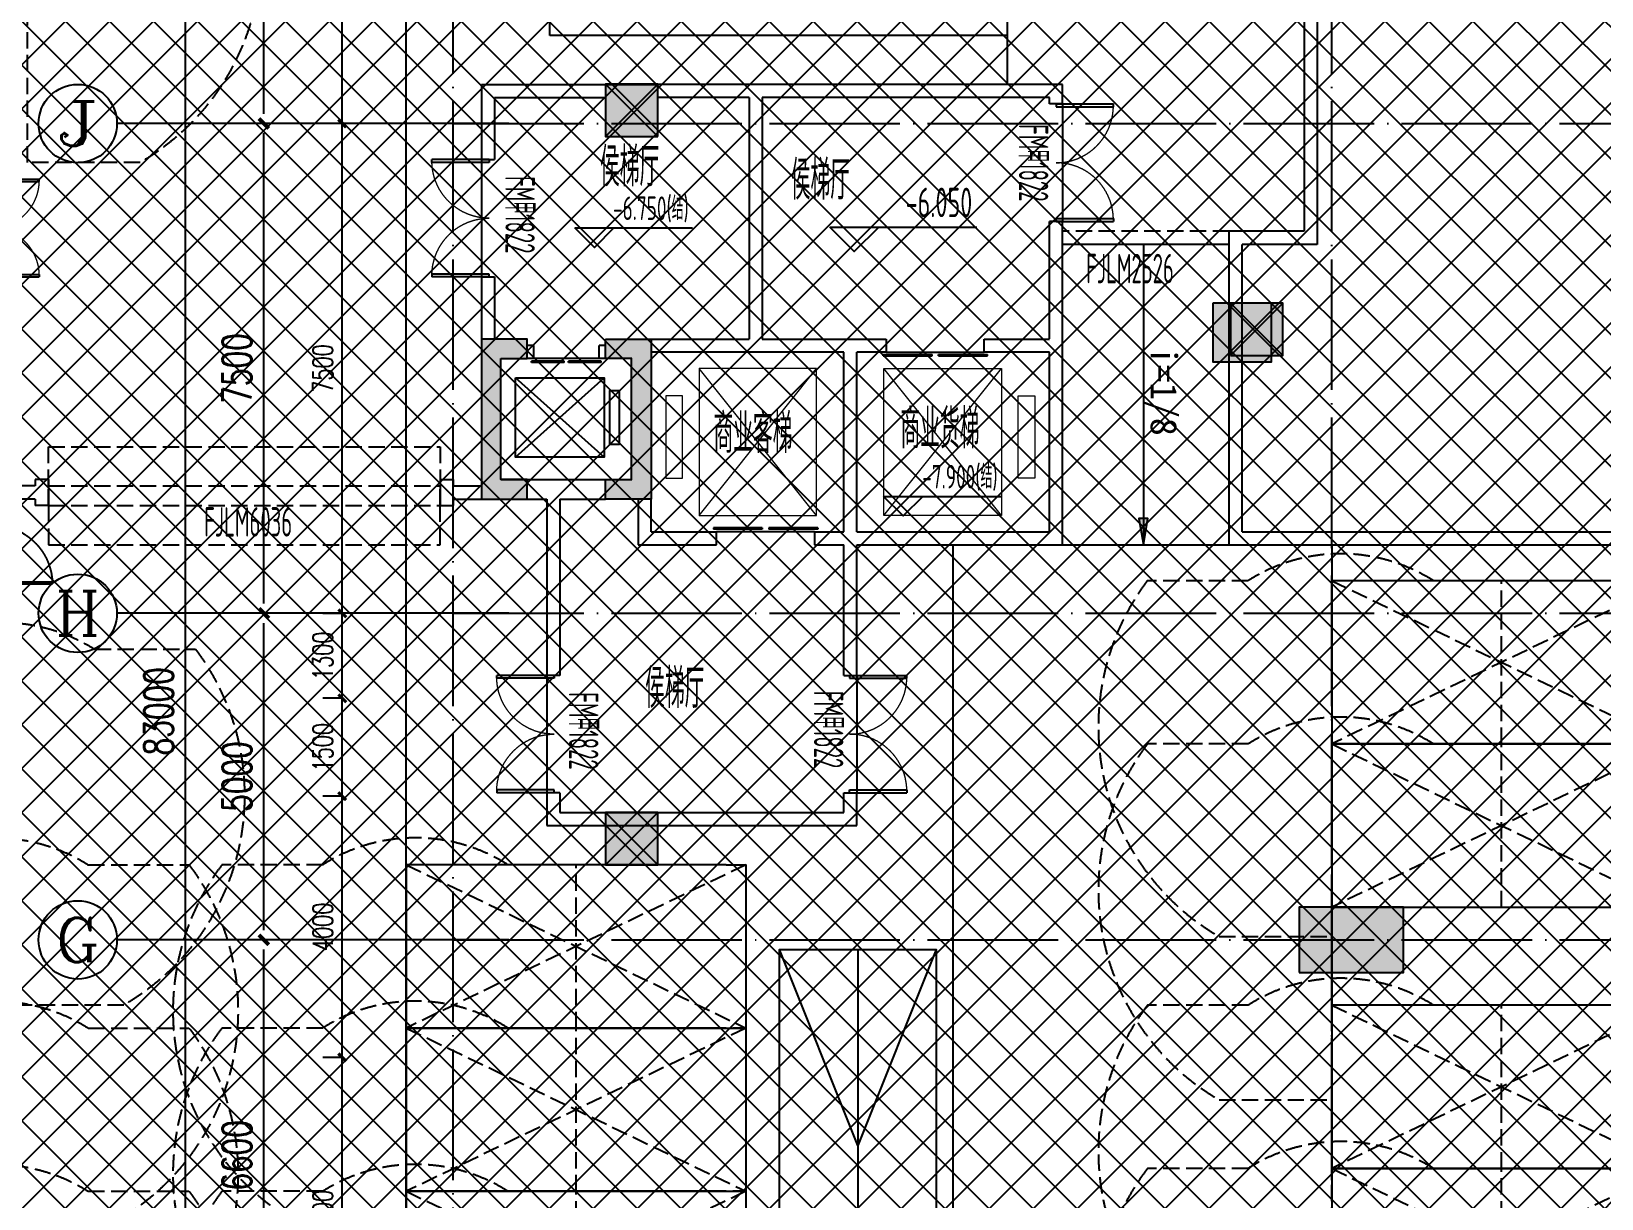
# Model space of a CAD drawing. Header units: millimetres. Extents: x 12325263 to 13848842, y -1463133 to 573208.
# Drawn here: x 12538387 to 12562430, y -851848 to -833976 of the extents above; entities that cross this region are included whole.
import ezdxf
from ezdxf.enums import TextEntityAlignment as Align
from ezdxf.xclip import XClip

# ---------------------------------------------------------------- set-up
doc = ezdxf.new("R2010")
doc.units = ezdxf.units.MM
doc.header["$LTSCALE"] = 1000
doc.header["$XCLIPFRAME"] = 0
for name, pattern in [('-2F平面$0$DASH', [0.35, 0.25, -0.1]), ('DASH', [0.35, 0.25, -0.1]), ('DOTE', [2.42, 2, -0.2, 0.02, -0.2])]:
    doc.linetypes.add(name, pattern=pattern)
doc.layers.add('-2F平面$0$A-轨迹线', color=8, linetype='Continuous', plot=False)
doc.layers.add('地下室柱网$0$9', color=8, linetype='Continuous', plot=False)
for name, color, linetype in [('-2F平面$0$PARTS-CAR公寓', 240, 'Continuous'), ('-2F平面$0$PARTS-CAR公寓-机械车位', 240, 'Continuous'), ('A-AXIS', 16, 'DOTE'), ('A-COLS', 6, 'Continuous'), ('A-WALL-PATT', 8, 'Continuous'), ('AXIS', 3, 'Continuous'), ('AXIS_TEXT', 7, 'Continuous'), ('DIM-ELEV', 3, 'Continuous'), ('DRWD-DOOR', 2, 'Continuous'), ('DRWD-F-TEXT', 142, 'Continuous'), ('DRWD-WINDOW', 2, 'Continuous'), ('PARTS-STAIR', 2, 'Continuous'), ('PUB-TEXT', 7, 'Continuous'), ('PUB_DIM', 83, 'Continuous'), ('PUB_HATCH', 8, 'Continuous'), ('ROAD-LINE', 20, 'Continuous'), ('WALL', 5, 'Continuous'), ('WALL-SHATCH', 8, 'Continuous'), ('WINDOW', 4, 'Continuous'), ('地下室柱网$0$0q-柱0', 8, 'Continuous'), ('地下室柱网$0$0q-柱填充', 8, 'Continuous'), ('货车', 7, 'Continuous')]:
    doc.layers.add(name, color=color, linetype=linetype)
doc.layers.add('EVTR', color=2, linetype='Continuous', lineweight=13)
doc.styles.add('_TCH_AXIS', font='COMPLEX', dxfattribs={"bigfont": 'GBCBIG'})
doc.styles.add('_TCH_DIM_T3', font='SIMPLEX.shx', dxfattribs={"width": 0.705882, "bigfont": 'GBCBIG.shx'})
doc.styles.add('COMPLEX', font='COMPLEX')
doc.styles.add('hztxt', font='gbenor.shx', dxfattribs={"width": 0.7, "bigfont": 'gbcbig.shx'})
doc.styles.get("Standard").update_dxf_attribs({"font": 'gbenor.shx', "bigfont": 'gbcbig.shx'})
doc.styles.add('宋体1', font='')
doc.styles.get('宋体1').set_extended_font_data('SimSun')
doc.dimstyles.new('_TCH_ARCH&&120', dxfattribs={"dimtxt": 306, "dimasz": 120, "dimexe": 300, "dimexo": 360, "dimgap": 147, "dimtad": 1, "dimdec": 0, "dimzin": 0, "dimdsep": 46, "dimtxsty": '_TCH_DIM_T3', "dimblk": 'ARCHTICK', "dimcen": 0.09, "dimclrt": 7, "dimazin": 2, "dimtfac": 1, "dimtdec": 0, "dimtix": 1, "dimtmove": 2, "dimatfit": 3, "dimfxl": 1, "dimfxlon": 1, "dimtolj": 1, "dimtzin": 0, "dimarcsym": 0})
doc.dimstyles.new('_TCH_ARCH&&150', dxfattribs={"dimtxt": 446.25, "dimasz": 150, "dimexe": 375, "dimexo": 450, "dimgap": 189.375, "dimtad": 1, "dimdec": 0, "dimzin": 0, "dimdsep": 46, "dimtxsty": '_TCH_DIM_T3', "dimblk": 'asdggshdfhsg_ArchTick', "dimcen": 0.09, "dimclrt": 7, "dimazin": 2, "dimtfac": 1, "dimtdec": 0, "dimtix": 1, "dimtmove": 2, "dimatfit": 3, "dimfxl": 1, "dimtolj": 1, "dimtzin": 0, "dimarcsym": 0})

# ---------------------------------------------------------------- blocks, each defined once
blk = doc.blocks.new('adgshg13-A$C7F010FC0')
at = {"layer": 'WALL-SHATCH'}
h = blk.add_hatch(color=256, dxfattribs=at)
h.dxf.hatch_style = 1
h.paths.add_polyline_path([(-60384, -16881), (-763, 197), (12588, -13153), (12588, -157996), (-162965, -188820), (-171262, -180523), (-171262, -31311), (-150707, -10756), (-131860, -7981), (-99162, -7981), (-99162, -4981), (-76620, -4981), (-70108, -16881)], flags=16)
h.paths.add_polyline_path([(-60091, -16381), (-647, 647), (12988, -12988), (12988, -158332), (-163101, -189250), (-171662, -180689), (-171662, -31145), (-150778, -10261), (-131897, -7481), (-99562, -7481), (-99562, -4581), (-76366, -4581), (-69908, -16381)])
blk = doc.blocks.new('adgshg13-$DorLib2D$00000002')
for p, q in [((-0.5, 0), (-0.5, 0.4875)), ((-0.475, 0.4875), (-0.5, 0.4875)), ((-0.475, 0), (-0.475, 0.4875)), ((0.475, 0), (0.475, 0.4875)), ((0.475, 0.4875), (0.5, 0.4875)), ((0.5, 0), (0.5, 0.4875)), ((-0.5, 0), (-0.475, 0)), ((0.5, 0), (0.475, 0))]:
    blk.add_line(p, q)
at = {"lineweight": 13}
for centre, start, end in [((-0.4875, 0), 0, 88.53072), ((0.4875, 0), 91.46928, 180)]:
    blk.add_arc(centre, 0.4875, start, end, dxfattribs=at)
blk = doc.blocks.new('adgshg13-$DORLIB2D$00000127')
at = {"color": 0}
for points in [[(-0.533, 0.795), (-0.533, 0.69)], [(-0.033, 0.795), (-0.533, 0.795)], [(-0.033, 0.795), (-0.033, 0.69)], [(0.533, 0.795), (0.033, 0.795)], [(0.033, 0.795), (0.033, 0.69)], [(0.533, 0.795), (0.533, 0.69)], [(-0.033, 0.69), (-0.533, 0.69)], [(0.5, 0.5), (-0.5, 0.5)], [(0.533, 0.69), (0.033, 0.69)]]:
    blk.add_lwpolyline(points, dxfattribs=at)
blk = doc.blocks.new('adgshg$DORLIB2D$00000127')
at = {"color": 0}
for points in [[(-0.533, 0.795), (-0.533, 0.69)], [(-0.033, 0.795), (-0.533, 0.795)], [(-0.033, 0.69), (-0.533, 0.69)], [(-0.033, 0.795), (-0.033, 0.69)], [(0.533, 0.795), (0.033, 0.795)], [(0.033, 0.795), (0.033, 0.69)], [(0.533, 0.69), (0.033, 0.69)], [(0.533, 0.795), (0.533, 0.69)], [(0.5, 0.5), (-0.5, 0.5)]]:
    blk.add_lwpolyline(points, dxfattribs=at)
blk = doc.blocks.new('adgshg13-Lmark11')
blk.add_line((-250, 250), (1250, 250))
blk.add_lwpolyline([(-250, 250), (250, 250), (0, 0), (-250, 250)], close=True)
at = {"color": 7, "width": 0.8}
blk.add_attdef('LMARK', text='', height=180, rotation=0, dxfattribs=at).set_placement((1137, 325), align=Align.RIGHT)
blk = doc.blocks.new('adgshgDR_D01')
for p, q in [((-0.45, 0.93), (-0.42, 0.93)), ((-0.45, 0.03), (-0.45, 0.93)), ((-0.42, 0.03), (-0.42, 0.93)), ((-0.5, 0.03), (-0.42, 0.03)), ((-0.5, 0.03), (-0.5, -0.03)), ((-0.45, 0.03), (-0.45, 0)), ((-0.45, 0), (-0.435, 0)), ((-0.435, 0), (-0.435, -0.03)), ((0.435, 0), (0.435, -0.03)), ((0.45, 0), (0.435, 0)), ((0.45, 0.03), (0.45, 0)), ((0.5, 0.03), (0.45, 0.03)), ((0.5, -0.03), (0.5, 0.03)), ((-0.435, -0.03), (-0.5, -0.03)), ((0.435, -0.03), (0.5, -0.03))]:
    blk.add_line(p, q)
blk.add_arc((-0.46, 0.021), 0.91, 0.5915, 87.4664)
blk = doc.blocks.new('*U495')
at = {"layer": '地下室柱网$0$0q-柱0'}
blk.add_lwpolyline([(-400, -400), (400, -400), (400, 400), (-400, 400)], close=True, dxfattribs=at)
at = {"layer": '地下室柱网$0$0q-柱填充'}
blk.add_solid([(-400, 400), (400, 400), (-400, -400), (400, -400)], dxfattribs=at)
at = {"layer": '地下室柱网$0$9'}
for p, q in [((-400, 400), (400, -400)), ((-400, -400), (400, 400))]:
    blk.add_line(p, q, dxfattribs=at)
blk = doc.blocks.new('adgshg2qbj-gycw-bj-13-CAR-5')
for p, q in [((0, 3000), (-1200, 6000)), ((0, 6000), (0, 0)), ((1200, 6000), (0, 3000))]:
    blk.add_line(p, q)
blk.add_lwpolyline([(1200, 0), (-1200, 0), (-1200, 6000), (1200, 6000)], close=True)
at = {"extrusion": (0.000447791, -1.15105e-10, 1), "elevation": -1}
blk.add_lwpolyline([(950, 1350), (-950, 1350), (-950, 1250), (950, 1250)], close=True, dxfattribs=at)
blk = doc.blocks.new('adgshgA$Cd37c9700')
for p, q in [((-4578, -1484), (-487, -765)), ((-487, -765), (-4426, -2350)), ((-182, -2499), (-487, -765)), ((-5891, -1841), (-4841, -1657)), ((-5758, -1818), (-5760, -1563)), ((-4799, -1670), (-5015, -1708)), ((-4783, -1764), (-4799, -1670)), ((-4274, -3217), (-4578, -1484)), ((-5606, -1912), (-5671, -1834)), ((-5059, -1716), (-5616, -1814)), ((-5616, -1814), (-5557, -1900)), ((-5557, -1900), (-5043, -1810)), ((-5512, -1928), (-4802, -1804)), ((-5043, -1810), (-5059, -1716)), ((-5015, -1708), (-4998, -1802)), ((-4998, -1802), (-4783, -1764)), ((-4497, -2849), (-4662, -1906)), ((-4387, -2856), (-4561, -1861)), ((-5662, -2078), (-5495, -3027)), ((-5443, -3015), (-5609, -2072)), ((-6003, -3055), (-6149, -2225)), ((-5951, -3004), (-6082, -2255)), ((-4426, -2350), (-182, -2499)), ((-4274, -3217), (-182, -2499)), ((-5336, -3159), (-4822, -3069)), ((-5303, -3117), (-4593, -2993)), ((-4822, -3069), (-4805, -3163)), ((-4777, -3061), (-4562, -3023)), ((-4761, -3155), (-4777, -3061)), ((-4545, -3117), (-4761, -3155)), ((-4562, -3023), (-4545, -3117)), ((-5630, -3328), (-4580, -3144)), ((-5497, -3305), (-5413, -3545)), ((-5386, -3164), (-5420, -3260)), ((-5362, -3260), (-5336, -3159)), ((-4805, -3163), (-5362, -3260))]:
    blk.add_line(p, q)
blk.add_lwpolyline([(-6376, -4165), (-6895, -1211), (0, 0), (519, -2955)], close=True)
for centre, radius, start, end in [((-4803, -1899), 245, 8.7993, 98.8169), ((-5828, -2162), 327, 101.158, 191.062), ((-5722, -2184), 368, 101.0836, 191.1365), ((-5641, -2146), 313, 95.3894, 158.8153), ((-5481, -2049), 185, 132.3906, 190.1867), ((-4784, -1925), 123, 8.8517, 98.7656), ((-5812, -2081), 130, 158.4283, 181.5543), ((-2929, -2089), 3014, 179.9014, 200.3956), ((-5488, -2048), 123, 101.1527, 191.0667), ((-5978, -2307), 129, 145.9995, 233.6054), ((-5871, -2920), 129, 146.314, 233.9176), ((-5540, -2816), 252, 161.4874, 177.1547), ((-5548, -2816), 244, 176.9662, 193.2088), ((-5454, -2815), 336, 189.8208, 202.811), ((-5648, -2781), 138, 137.3638, 161.091), ((-5707, -2727), 58.6, 99.8093, 137.4037), ((-5742, -2795), 136, 38.5328, 62.6618), ((-5807, -2848), 220, 22.5443, 38.6062), ((-5915, -2894), 337, 9.8426, 22.8095), ((-5914, -2896), 336, 357.1074, 10.0976), ((-4617, -2872), 123, 281.1486, 11.0707), ((-4627, -2903), 245, 281.1014, 11.119), ((-5680, -3005), 327, 188.8564, 278.7604), ((-5588, -2948), 368, 188.7818, 278.8347), ((-5561, -2861), 220, 202.5399, 218.6072), ((-5637, -3076), 130, 198.364, 221.49), ((-5625, -2912), 138, 218.8273, 242.5545), ((-5662, -2982), 58.6, 242.5146, 280.109), ((-5662, -2981), 59.3, 279.9202, 317.1747), ((-5718, -2930), 136, 317.2565, 341.3855), ((-5798, -2902), 220, 341.3111, 357.3784), ((-5315, -2993), 185, 189.7316, 247.5278), ((-5322, -2996), 123, 188.8476, 278.7697), ((-5499, -2955), 314, 215.9681, 284.4046)]:
    blk.add_arc(centre, radius, start, end)
blk = doc.blocks.new('adgshg2qbj-gycw-bj-13--2F平面$0$CAR-机械车位')
at = {"layer": '-2F平面$0$A-轨迹线', "color": 251, "linetype": '-2F平面$0$DASH'}
blk.add_lwpolyline([(2500, 3643, 0.290247), (2500, 6480), (2500, 8022, 0.450414), (-2949, 6924), (-2949, 5200), (0, 5200)], format="xyb", dxfattribs=at)
at = {"linetype": '-2F平面$0$DASH'}
for p, q in [((2500, 5200), (0, 0)), ((2500, 0), (0, 5200)), ((0, 2600), (2500, 2600))]:
    blk.add_line(p, q, dxfattribs=at)
for p, q in [((2500, 5200), (0, 5200)), ((0, 5200), (0, 200)), ((2500, 300), (2500, 5200))]:
    blk.add_line(p, q)
blk.add_lwpolyline([(2500, 300), (2500, 0), (0, 0), (0, 200)])
blk = doc.blocks.new('A$C4C7A72D3')
at = {"layer": 'PARTS-STAIR'}
h = blk.add_hatch(color=256, dxfattribs=at)
h.dxf.hatch_style = 1
h.paths.add_polyline_path([(156009.4, 92750.3), (156009.4, 93156.6), (155871, 93132.3)])
at = {"layer": '地下室柱网$0$0q-柱填充'}
h = blk.add_hatch(color=256, dxfattribs=at)
h.dxf.hatch_style = 1
h.paths.add_polyline_path([(147351.8, 94428.4), (148041.3, 94549.5), (148465, 92136.4), (147775.5, 92015.3), (147723.6, 92310.8), (148117.6, 92380), (147797.7, 94202.1), (147403.7, 94133)])
h = blk.add_hatch(color=256, dxfattribs=at)
h.dxf.hatch_style = 1
h.paths.add_polyline_path([(145827.8, 93856.2), (146221.8, 93925.4), (146169.9, 94220.9), (145480.4, 94099.8), (145904.1, 91686.8), (146593.6, 91807.8), (146541.7, 92103.3), (146147.7, 92034.1)])
at = {"layer": 'DRWD-DOOR', "color": 2}
for p, q in [((153624, 99183.9), (153935.3, 97411)), ((145004.8, 96808.4), (145316.1, 95035.5)), ((152034.5, 90021.9), (152345.8, 88249)), ((147356, 89200.4), (147667.3, 87427.5))]:
    blk.add_line(p, q, dxfattribs=at)
at = {"layer": 'DRWD-WINDOW', "color": 1, "linetype": 'DASH'}
for p, q in [((139235.7, 91328.1), (145145.3, 92365.8)), ((145145.3, 92365.8), (145249.1, 91774.8)), ((145404.7, 90888.4), (145300.9, 91479.3)), ((139339.4, 90737.2), (139235.7, 91328.1)), ((139495.1, 89850.7), (145404.7, 90888.4)), ((139391.3, 90441.7), (139495.1, 89850.7))]:
    blk.add_line(p, q, dxfattribs=at)
at = {"layer": 'DRWD-WINDOW', "color": 2, "linetype": 'DASH'}
for p, q in [((139339.4, 90737.2), (145249.1, 91774.8)), ((145300.9, 91479.3), (145249.1, 91774.8)), ((139391.3, 90441.7), (145300.9, 91479.3)), ((139391.3, 90441.7), (139339.4, 90737.2))]:
    blk.add_line(p, q, dxfattribs=at)
for points in [[(156472.6, 97705.1), (153961.1, 97264.2)], [(156507.1, 97508.1), (153995.7, 97067.2)]]:
    blk.add_lwpolyline(points, dxfattribs=at)
at = {"layer": 'EVTR', "linetype": 'ByBlock'}
for p, q in [((151629.3, 94722.6), (153403.3, 95034.1)), ((152018.4, 92506.5), (153403.3, 95034.1)), ((153403.3, 95034.1), (153792.4, 92818)), ((150612.4, 94544), (148844.4, 94233.6)), ((149233.6, 92017.5), (150612.4, 94544)), ((151001.5, 92327.9), (150612.4, 94544)), ((152018.4, 92506.5), (151629.3, 94722.6)), ((153792.4, 92818), (151629.3, 94722.6)), ((153727.1, 94664.5), (153978.3, 94708.6)), ((153945, 93423.5), (153727.1, 94664.5)), ((153978.3, 94708.6), (154196.2, 93467.6)), ((148844.4, 94233.6), (149233.6, 92017.5)), ((151001.5, 92327.9), (148844.4, 94233.6)), ((148665.9, 93775.8), (148414.8, 93731.7)), ((148883.8, 92534.8), (148665.9, 93775.8)), ((148414.8, 93731.7), (148632.7, 92490.7)), ((154196.2, 93467.6), (153945, 93423.5)), ((153792.4, 92818), (152018.4, 92506.5)), ((148632.7, 92490.7), (148883.8, 92534.8)), ((149233.6, 92017.5), (151001.5, 92327.9))]:
    blk.add_line(p, q, dxfattribs=at)
at = {"layer": 'PARTS-STAIR'}
blk.add_line((156507.1, 97508.1), (153995.7, 97067.2), dxfattribs=at)
for points in [[(151385.8, 107015.7), (152734.9, 99332.4)], [(155213.9, 97281.1), (156009.4, 92750.3)], [(146306.7, 92409.1), (147435.9, 93841.9)], [(147646.2, 92644.3), (146096.4, 93606.7)], [(156009.4, 92750.3), (156009.4, 93156.6), (155871, 93132.3), (156009.4, 92750.3)]]:
    blk.add_lwpolyline(points, dxfattribs=at)
for points in [[(146096.4, 93606.7), (147435.9, 93841.9), (147646.2, 92644.3), (146306.7, 92409.1)], [(147690.4, 92854.9), (147840.1, 92881.2), (147699, 93684.9), (147549.3, 93658.7)]]:
    blk.add_lwpolyline(points, close=True, dxfattribs=at)
at = {"layer": 'ROAD-LINE'}
for p, q in [((147062.9, 78437.2), (141955, 107528.5)), ((154791.2, 92536.4), (158849, 93248.9)), ((158849, 93248.9), (162091.6, 74781.5)), ((153136.4, 92245.9), (155306.8, 79884.8))]:
    blk.add_line(p, q, dxfattribs=at)
at = {"layer": 'WALL'}
for p, q in [((156757.8, 102730.2), (157605.2, 97904)), ((156954.8, 102764.8), (157836.8, 97741.6)), ((153572.1, 99479.4), (147465.4, 98407.1)), ((153624, 99183.9), (153572.1, 99479.4)), ((153409.7, 99247.8), (149077.4, 98487.1)), ((153427, 99149.3), (153409.7, 99247.8)), ((153624, 99183.9), (153427, 99149.3)), ((144806.1, 97940.2), (147466.9, 98407.4)), ((148880.4, 98452.5), (147500, 98210.1)), ((148880.4, 98452.5), (149520.1, 94809.1)), ((149077.4, 98487.1), (149717.1, 94843.7)), ((144806.1, 97940.2), (145004.8, 96808.4)), ((145037.7, 97777.8), (146712.2, 98071.8)), ((157605.2, 97904), (156472.6, 97705.1)), ((145037.7, 97777.8), (145201.8, 96843)), ((157302.7, 92977.4), (156472.6, 97705.1)), ((157836.8, 97741.6), (156704.1, 97542.7)), ((153935.3, 97411), (153738.3, 97376.4)), ((154049.1, 95606.6), (153738.3, 97376.4)), ((157465.1, 93209), (156704.1, 97542.7)), ((145004.8, 96808.4), (145201.8, 96843)), ((145316.1, 95035.5), (145513.1, 95070.1)), ((145316.1, 95035.5), (145480.4, 94099.8)), ((145513.1, 95070.1), (145677.4, 94134.4)), ((147369.1, 94329.8), (147271.9, 94312.7)), ((147306.5, 94115.7), (147271.9, 94312.7)), ((157302.7, 92977.4), (164758.6, 94286.6)), ((157465.1, 93209), (164724, 94483.6)), ((146287, 94139.8), (146187.3, 94122.2)), ((146321.6, 93942.8), (146287, 94139.8)), ((147799, 94202.2), (147306.5, 94115.7)), ((146321.6, 93942.8), (146221.8, 93925.2)), ((146149.1, 92034.2), (148118.9, 92380.1)), ((145231.8, 91873.3), (145428.7, 91907.9)), ((145231.8, 91873.3), (145300.9, 91479.3)), ((145428.7, 91907.9), (145446, 91809.4)), ((145446, 91809.4), (145869.5, 91883.7)), ((145480.6, 91612.4), (146889.1, 91859.7)), ((146593.6, 91807.8), (146889.1, 91859.7)), ((146889.1, 91859.7), (147356, 89200.4)), ((147086.1, 91894.3), (147775.6, 92015.4)), ((147086.1, 91894.3), (147553, 89235)), ((145480.6, 91612.4), (145497.9, 91513.9)), ((145300.9, 91479.3), (145497.9, 91513.9)), ((139142.5, 90702.6), (138581.1, 90604)), ((139322.2, 90835.7), (139125.2, 90801.1)), ((139125.2, 90801.1), (139142.5, 90702.6)), ((139322.2, 90835.7), (139391.3, 90441.7)), ((139177.1, 90505.6), (138615.6, 90407)), ((139177.1, 90505.6), (139194.3, 90407.1)), ((139391.3, 90441.7), (139194.3, 90407.1)), ((151837.5, 89987.3), (152034.5, 90021.9)), ((147553, 89235), (147356, 89200.4)), ((152148.8, 88214.4), (152345.8, 88249)), ((147864.3, 87462.1), (147667.3, 87427.5)), ((147667.3, 87427.5), (147753.7, 86935)), ((147864.3, 87462.1), (147916.1, 87166.6))]:
    blk.add_line(p, q, dxfattribs=at)
at = {"layer": 'WALL', "linetype": 'ByBlock'}
for p, q in [((154791.2, 92536.4), (153935.3, 97411)), ((153064.5, 95431.5), (154049.4, 95604.4)), ((153099.1, 95234.5), (153064.5, 95431.5)), ((154084, 95407.4), (153099.1, 95234.5)), ((154559.6, 92698.8), (154084, 95407.4)), ((149717.1, 94843.7), (150946.9, 95059.6)), ((150946.9, 95059.6), (151587.1, 95172.1)), ((151621.7, 94975.1), (151178.5, 94897.2)), ((151587.1, 95172.1), (151621.7, 94975.1)), ((148042.7, 94549.7), (149520.1, 94809.1)), ((150981.5, 94862.7), (148075.9, 94352.5)), ((151457.1, 92154.1), (150981.5, 94862.7)), ((151654.1, 92188.7), (151178.5, 94897.2)), ((151654.1, 92188.7), (154559.6, 92698.8)), ((151688.6, 91991.7), (154791.2, 92536.4)), ((148268.1, 92101.8), (148389.1, 91412.4)), ((148552.9, 91644.2), (148466.4, 92136.7)), ((151015.2, 92076.5), (151457.1, 92154.1)), ((151015.2, 92076.5), (151049.8, 91879.5)), ((151049.8, 91879.5), (151491.7, 91957.1)), ((151837.5, 89987.3), (151491.7, 91957.1)), ((152034.5, 90021.9), (151688.6, 91991.7)), ((148389.1, 91412.4), (149572.4, 91620.1)), ((148552.9, 91644.2), (149537.8, 91817.1)), ((149572.4, 91620.1), (149537.8, 91817.1)), ((152432.3, 87756.5), (152345.8, 88249)), ((152200.7, 87918.9), (152148.8, 88214.4)), ((147916.1, 87166.6), (152200.7, 87918.9)), ((147753.7, 86935), (152432.3, 87756.5))]:
    blk.add_line(p, q, dxfattribs=at)
at = {"layer": '地下室柱网$0$0q-柱0'}
for points in [[(147351.8, 94428.4), (148041.3, 94549.5), (148465, 92136.4), (147775.5, 92015.3), (147723.6, 92310.8), (148117.6, 92380), (147797.7, 94202.1), (147403.7, 94133)], [(145827.8, 93856.2), (146221.8, 93925.4), (146169.9, 94220.9), (145480.4, 94099.8), (145904.1, 91686.8), (146593.6, 91807.8), (146541.7, 92103.3), (146147.7, 92034.1)]]:
    blk.add_lwpolyline(points, close=True, dxfattribs=at)
at = {"layer": '-2F平面$0$PARTS-CAR公寓', "rotation": 9.959552745483863}
blk.add_blockref('adgshg2qbj-gycw-bj-13-CAR-5', (153813.3, 79978.1), dxfattribs=at)
at = {"layer": '-2F平面$0$PARTS-CAR公寓-机械车位'}
for p, xscale, rotation in [((132536.4, 97563.5), -1, 279.9585191981149), ((134521.1, 84814.3), -1, 279.9585191981149), ((134993.9, 81547.1), -0.9999999999999994, 279.9595397394577), ((135426.3, 79084.8), -0.9999999999999994, 279.9595397394577), ((135858.7, 76622.5), -0.9999999999999994, 279.9595397394577)]:
    blk.add_blockref('adgshg2qbj-gycw-bj-13--2F平面$0$CAR-机械车位', p, dxfattribs=dict(at, xscale=xscale, rotation=rotation))
at = {"layer": '-2F平面$0$PARTS-CAR公寓-机械车位', "rotation": 99.95953975250532}
for p in [(164498.1, 91144.2), (164930.5, 88681.9), (165622.3, 84742.2), (151293.9, 84409.2), (166054.6, 82279.9), (151726.2, 81946.9), (152158.6, 79484.6)]:
    blk.add_blockref('adgshg2qbj-gycw-bj-13--2F平面$0$CAR-机械车位', p, dxfattribs=at)
for p, rotation in [((147140.5, 97945), 99.95877425855431), ((157145.6, 96300.5), 9.958774256191969), ((149068.8, 86963), 99.95877425855431)]:
    blk.add_blockref('*U495', p, dxfattribs=dict(rotation=rotation))
at = {"layer": 'DIM-ELEV'}
ref = blk.add_blockref('adgshg13-Lmark11', (150872, 96406.9), dxfattribs=dict(at, xscale=1.5, yscale=1.5, zscale=1.5, rotation=9.959539722301292))
ref.add_attrib('LMARK', '-6.050', dxfattribs={"layer": '0', "color": 7, "height": 450, "rotation": 9.95954, "width": 0.7}).set_placement((152560.8, 97238.6), align=Align.RIGHT)
ref = blk.add_blockref('adgshg13-Lmark11', (146942.3, 95779.6), dxfattribs=dict(at, xscale=1.2, yscale=1.2, zscale=1.2, rotation=9.959539720046465))
ref.add_attrib('LMARK', '-6.750(结)', dxfattribs={"layer": '0', "color": 7, "height": 360, "rotation": 9.95954, "width": 0.7}).set_placement((148293.3, 96444.9), align=Align.RIGHT)
ref = blk.add_blockref('adgshg13-Lmark11', (152310.9, 92548.4), dxfattribs=dict(at, xscale=1.2, yscale=1.2, zscale=1.2, rotation=9.959539720046465))
ref.add_attrib('LMARK', '-7.900(结)', dxfattribs={"layer": '0', "color": 7, "height": 360, "rotation": 9.95954, "width": 0.7}).set_placement((153662, 93213.7), align=Align.RIGHT)
at = {"layer": 'DRWD-DOOR', "color": 2}
for p, xscale, yscale, zscale, rotation in [((153681.2, 98280.1), 1799.999999999995, 1799.999999999995, -2400, 279.9587807842408), ((145278.7, 95942.7), -1800.000000000005, 1800.000000000005, -2400, 99.95876778484833), ((137799.4, 94477.2), 1500, 1500, -2000, 279.9587807842408), ((152079.3, 89116), 1799.999999999999, 1799.999999999999, -2400, 279.9585748099296), ((147622.4, 88333.4), -1800.000000000006, 1800.000000000005, -2400, 99.95876778484833)]:
    blk.add_blockref('adgshg13-$DorLib2D$00000002', p, dxfattribs=dict(at, xscale=xscale, yscale=yscale, zscale=zscale, rotation=rotation))
at = {"layer": 'PARTS-STAIR', "color": 2, "xscale": -1000.000000000005, "yscale": 200.0000000000012, "zscale": 1200, "rotation": 189.9587744911951}
blk.add_blockref('adgshg13-$DORLIB2D$00000127', (146796.8, 94127.7), dxfattribs=at)
at = {"layer": 'WALL', "color": 1}
blk.add_blockref('adgshg13-A$C7F010FC0', (210433, 205503.6), dxfattribs=at)
at = {"layer": 'WINDOW', "linetype": 'ByBlock', "xscale": 1499.999999999999, "yscale": 199.9999999999999, "zscale": -1500}
for p, rotation in [((152343.1, 95203.3), 189.958673744195), ((150293.8, 91848.3), 9.958673631069487)]:
    blk.add_blockref('adgshg$DORLIB2D$00000127', p, dxfattribs=dict(at, rotation=rotation))
at = {"layer": 'WINDOW', "xscale": -999.9999999999985, "yscale": 999.9999999999985, "zscale": 1000, "rotation": 279.9590403810849}
blk.add_blockref('adgshgDR_D01', (138664.1, 89552.5), dxfattribs=at)
at = {"layer": '货车'}
blk.add_blockref('adgshgA$Cd37c9700', (152086.4, 103025.9), dxfattribs=at)
at = {"layer": 'DRWD-F-TEXT', "width": 0.6}
for s, rotation, p in [('FM甲1822', 280.00001, (153016.1, 98766.4)), ('FJLM2526', 10, (154453.9, 96542.5)), ('FM甲1822', 280.00001, (145410.2, 96623.3)), ('FJLM6036', 10, (141823.1, 90386.6)), ('FM甲1822', 280.00001, (151426.1, 89676.4)), ('FM甲1822', 280.00001, (147736.1, 89006.4))]:
    blk.add_text(s, height=450, rotation=rotation, dxfattribs=at).set_placement(p)
at = {"layer": 'PARTS-STAIR', "style": '宋体1'}
blk.add_text('i=1/8', height=400, rotation=279.94737, dxfattribs=at).set_placement((155597.2, 95754.3))
at = {"layer": 'PUB-TEXT', "style": 'hztxt', "width": 0.7}
for s, rotation, p in [('侯梯厅', 9.95798, (149776.7, 97022.4)), ('侯梯厅', 9.95798, (146865.9, 96715.3)), ('商业货梯', 9.95937, (152090.4, 93560)), ('商业客梯', 9.95798, (149282.2, 92996.4)), ('侯梯厅', 9.95798, (148927.2, 88969.2))]:
    blk.add_text(s, height=600, rotation=rotation, dxfattribs=at).set_placement(p)
blk = doc.blocks.new('_AXISO')
blk.add_circle((0, 0), 0.5)
at = {"layer": 'AXIS_TEXT', "style": 'COMPLEX', "width": 1.041667}
blk.add_attdef('A', text='', height=0.56, dxfattribs=at).set_placement((-0.25, -0.28), (0.25, -0.28), align=Align.FIT)
blk = doc.blocks.new('asdggshdfhsg_ArchTick')
at = {"color": 0, "linetype": 'ByBlock', "const_width": 0.4}
blk.add_lwpolyline([(-0.5, -0.5), (0.5, 0.5)], dxfattribs=at)
blk = doc.blocks.new('*D5258')
at = {"layer": 'AXIS', "color": 0, "lineweight": -2, "transparency": 16777216}
for p, q in [((12411817, 1078990), (12406942, 1078990)), ((12407317, 996140), (12407317, 1078840)), ((12411817, 995990), (12406942, 995990))]:
    blk.add_line(p, q, dxfattribs=at)
at = {"layer": 'Defpoints', "color": 0, "transparency": 16777216}
for p in [(12407317, 1078990), (12412267, 1078990), (12412267, 995990)]:
    blk.add_point(p, dxfattribs=at)
at = {"layer": 'AXIS', "color": 0, "lineweight": -2, "transparency": 16777216, "xscale": 150, "yscale": 150, "zscale": 150}
for p, rotation in [((12407317, 1078990), 90), ((12407317, 995990), 270)]:
    blk.add_blockref('asdggshdfhsg_ArchTick', p, dxfattribs=dict(at, rotation=rotation))
at = {"layer": 'AXIS', "color": 7, "transparency": 16777216, "insert": (12406904, 1037490), "char_height": 446.2, "attachment_point": 5, "rotation": 90, "style": '_TCH_DIM_T3'}
blk.add_mtext('\\A1;83000', dxfattribs=at)
blk = doc.blocks.new('*D5265')
at = {"layer": 'AXIS', "color": 0, "lineweight": -2, "transparency": 16777216}
for p, q in [((12411816.81071, 1033989.75909), (12408141.81071, 1033989.75909)), ((12408516.81071, 1027539.75909), (12408516.81071, 1033839.75909)), ((12411816.81071, 1027389.75909), (12408141.81071, 1027389.75909))]:
    blk.add_line(p, q, dxfattribs=at)
at = {"layer": 'Defpoints', "color": 0, "transparency": 16777216}
for p in [(12408516.81071, 1033989.75909), (12412266.81071, 1033989.75909), (12412266.81071, 1027389.75909)]:
    blk.add_point(p, dxfattribs=at)
at = {"layer": 'AXIS', "color": 0, "lineweight": -2, "transparency": 16777216, "xscale": 150, "yscale": 150, "zscale": 150}
for p, rotation in [((12408516.81071, 1033989.75909), 90), ((12408516.81071, 1027389.75909), 270)]:
    blk.add_blockref('asdggshdfhsg_ArchTick', p, dxfattribs=dict(at, rotation=rotation))
at = {"layer": 'AXIS', "color": 7, "transparency": 16777216, "insert": (12408104.31071, 1030689.75909), "char_height": 446.25, "attachment_point": 5, "rotation": 90, "style": '_TCH_DIM_T3'}
blk.add_mtext('\\A1;6600', dxfattribs=at)
blk = doc.blocks.new('*D5266')
at = {"layer": 'AXIS', "color": 0, "lineweight": -2, "transparency": 16777216}
for p, q in [((12411817, 1038990), (12408142, 1038990)), ((12408517, 1034140), (12408517, 1038840)), ((12411817, 1033990), (12408142, 1033990))]:
    blk.add_line(p, q, dxfattribs=at)
at = {"layer": 'Defpoints', "color": 0, "transparency": 16777216}
for p in [(12408517, 1038990), (12412267, 1038990), (12412267, 1033990)]:
    blk.add_point(p, dxfattribs=at)
at = {"layer": 'AXIS', "color": 0, "lineweight": -2, "transparency": 16777216, "xscale": 150, "yscale": 150, "zscale": 150}
for p, rotation in [((12408517, 1038990), 90), ((12408517, 1033990), 270)]:
    blk.add_blockref('asdggshdfhsg_ArchTick', p, dxfattribs=dict(at, rotation=rotation))
at = {"layer": 'AXIS', "color": 7, "transparency": 16777216, "insert": (12408104, 1036490), "char_height": 446.2, "attachment_point": 5, "rotation": 90, "style": '_TCH_DIM_T3'}
blk.add_mtext('\\A1;5000', dxfattribs=at)
blk = doc.blocks.new('*D5267')
at = {"layer": 'AXIS', "color": 0, "lineweight": -2, "transparency": 16777216}
for p, q in [((12411817, 1046490), (12408142, 1046490)), ((12408517, 1039140), (12408517, 1046340)), ((12411817, 1038990), (12408142, 1038990))]:
    blk.add_line(p, q, dxfattribs=at)
at = {"layer": 'Defpoints', "color": 0, "transparency": 16777216}
for p in [(12408517, 1046490), (12412267, 1046490), (12412267, 1038990)]:
    blk.add_point(p, dxfattribs=at)
at = {"layer": 'AXIS', "color": 0, "lineweight": -2, "transparency": 16777216, "xscale": 150, "yscale": 150, "zscale": 150}
for p, rotation in [((12408517, 1046490), 90), ((12408517, 1038990), 270)]:
    blk.add_blockref('asdggshdfhsg_ArchTick', p, dxfattribs=dict(at, rotation=rotation))
at = {"layer": 'AXIS', "color": 7, "transparency": 16777216, "insert": (12408104, 1042740), "char_height": 446.2, "attachment_point": 5, "rotation": 90, "style": '_TCH_DIM_T3'}
blk.add_mtext('\\A1;7500', dxfattribs=at)
blk = doc.blocks.new('*D5268')
at = {"layer": 'AXIS', "color": 0, "lineweight": -2, "transparency": 16777216}
for p, q in [((12411817, 1055290), (12408142, 1055290)), ((12408517, 1046640), (12408517, 1055140)), ((12411817, 1046490), (12408142, 1046490))]:
    blk.add_line(p, q, dxfattribs=at)
at = {"layer": 'Defpoints', "color": 0, "transparency": 16777216}
for p in [(12408517, 1055290), (12412267, 1055290), (12412267, 1046490)]:
    blk.add_point(p, dxfattribs=at)
at = {"layer": 'AXIS', "color": 0, "lineweight": -2, "transparency": 16777216, "xscale": 150, "yscale": 150, "zscale": 150}
for p, rotation in [((12408517, 1055290), 90), ((12408517, 1046490), 270)]:
    blk.add_blockref('asdggshdfhsg_ArchTick', p, dxfattribs=dict(at, rotation=rotation))
at = {"layer": 'AXIS', "color": 7, "transparency": 16777216, "insert": (12408104, 1050890), "char_height": 446.2, "attachment_point": 5, "rotation": 90, "style": '_TCH_DIM_T3'}
blk.add_mtext('\\A1;8800', dxfattribs=at)
blk = doc.blocks.new('_FZH')
blk.add_lwpolyline([(-0.5, -0.5), (0.5, -0.5), (0.5, 0.5), (-0.5, 0.5)], close=True)
at = {"layer": 'PUB_HATCH'}
blk.add_solid([(-0.5, -0.5), (0.5, -0.5), (-0.5, 0.5), (0.5, 0.5)], dxfattribs=at)
blk = doc.blocks.new('asdfdsfds')
at = {"layer": 'A-COLS', "xscale": 900, "yscale": 900, "zscale": 900, "rotation": 270}
blk.add_blockref('_FZH', (-47370, 47300), dxfattribs=at)
at = {"layer": 'A-COLS', "xscale": 1600, "yscale": 1000, "zscale": 1000}
blk.add_blockref('_FZH', (-45700, 38000), dxfattribs=at)
blk = doc.blocks.new('_ArchTick')
at = {"color": 0, "linetype": 'ByBlock', "const_width": 0.4}
blk.add_lwpolyline([(-0.5, -0.5), (0.5, 0.5)], dxfattribs=at)
blk = doc.blocks.new('*D4805')
at = {"layer": 'Defpoints', "color": 0, "transparency": 16777216}
for p in [(12543147, -826587), (12546747, -826587), (12546747, -835387)]:
    blk.add_point(p, dxfattribs=at)
at = {"layer": 'PUB_DIM', "color": 0, "lineweight": -2, "transparency": 16777216}
for p, q in [((12543148, -826587), (12542847, -826587)), ((12543147, -835387), (12543147, -826587)), ((12543148, -835387), (12542847, -835387))]:
    blk.add_line(p, q, dxfattribs=at)
at = {"layer": 'PUB_DIM', "color": 0, "lineweight": -2, "transparency": 16777216, "xscale": 120, "yscale": 120, "zscale": 120}
for p, rotation in [((12543147, -826587), 90), ((12543147, -835387), 270)]:
    blk.add_blockref('_ArchTick', p, dxfattribs=dict(at, rotation=rotation))
at = {"layer": 'PUB_DIM', "color": 7, "transparency": 16777216, "insert": (12542847, -830987), "char_height": 306, "attachment_point": 5, "rotation": 90, "style": '_TCH_DIM_T3'}
blk.add_mtext('\\A1;8800', dxfattribs=at)
blk = doc.blocks.new('*D4806')
at = {"layer": 'Defpoints', "color": 0, "transparency": 16777216}
for p in [(12543147, -835387), (12546747, -835387), (12546747, -842887)]:
    blk.add_point(p, dxfattribs=at)
at = {"layer": 'PUB_DIM', "color": 0, "lineweight": -2, "transparency": 16777216}
for p, q in [((12543148, -835387), (12542847, -835387)), ((12543147, -842887), (12543147, -835387)), ((12543148, -842887), (12542847, -842887))]:
    blk.add_line(p, q, dxfattribs=at)
at = {"layer": 'PUB_DIM', "color": 0, "lineweight": -2, "transparency": 16777216, "xscale": 120, "yscale": 120, "zscale": 120}
for p, rotation in [((12543147, -835387), 90), ((12543147, -842887), 270)]:
    blk.add_blockref('_ArchTick', p, dxfattribs=dict(at, rotation=rotation))
at = {"layer": 'PUB_DIM', "color": 7, "transparency": 16777216, "insert": (12542847, -839137), "char_height": 306, "attachment_point": 5, "rotation": 90, "style": '_TCH_DIM_T3'}
blk.add_mtext('\\A1;7500', dxfattribs=at)
blk = doc.blocks.new('*D4807')
at = {"layer": 'Defpoints', "color": 0, "transparency": 16777216}
for p in [(12543147, -842887), (12546747, -842887), (12546747, -844187)]:
    blk.add_point(p, dxfattribs=at)
at = {"layer": 'PUB_DIM', "color": 0, "lineweight": -2, "transparency": 16777216}
for p, q in [((12543148, -842887), (12542847, -842887)), ((12543147, -844187), (12543147, -842887)), ((12543148, -844187), (12542847, -844187))]:
    blk.add_line(p, q, dxfattribs=at)
at = {"layer": 'PUB_DIM', "color": 0, "lineweight": -2, "transparency": 16777216, "xscale": 120, "yscale": 120, "zscale": 120}
for p, rotation in [((12543147, -842887), 90), ((12543147, -844187), 270)]:
    blk.add_blockref('_ArchTick', p, dxfattribs=dict(at, rotation=rotation))
at = {"layer": 'PUB_DIM', "color": 7, "transparency": 16777216, "insert": (12542847, -843537), "char_height": 306, "attachment_point": 5, "rotation": 90, "style": '_TCH_DIM_T3'}
blk.add_mtext('\\A1;1300', dxfattribs=at)
blk = doc.blocks.new('*D4808')
at = {"layer": 'Defpoints', "color": 0, "transparency": 16777216}
for p in [(12543147, -844187), (12546747, -844187), (12546747, -845687)]:
    blk.add_point(p, dxfattribs=at)
at = {"layer": 'PUB_DIM', "color": 0, "lineweight": -2, "transparency": 16777216}
for p, q in [((12543148, -844187), (12542847, -844187)), ((12543147, -845687), (12543147, -844187)), ((12543148, -845687), (12542847, -845687))]:
    blk.add_line(p, q, dxfattribs=at)
at = {"layer": 'PUB_DIM', "color": 0, "lineweight": -2, "transparency": 16777216, "xscale": 120, "yscale": 120, "zscale": 120}
for p, rotation in [((12543147, -844187), 90), ((12543147, -845687), 270)]:
    blk.add_blockref('_ArchTick', p, dxfattribs=dict(at, rotation=rotation))
at = {"layer": 'PUB_DIM', "color": 7, "transparency": 16777216, "insert": (12542847, -844937), "char_height": 306, "attachment_point": 5, "rotation": 90, "style": '_TCH_DIM_T3'}
blk.add_mtext('\\A1;1500', dxfattribs=at)
blk = doc.blocks.new('*D4809')
at = {"layer": 'Defpoints', "color": 0, "transparency": 16777216}
for p in [(12543147, -845687), (12546747, -845687), (12546747, -849687)]:
    blk.add_point(p, dxfattribs=at)
at = {"layer": 'PUB_DIM', "color": 0, "lineweight": -2, "transparency": 16777216}
for p, q in [((12543148, -845687), (12542847, -845687)), ((12543147, -849687), (12543147, -845687)), ((12543148, -849687), (12542847, -849687))]:
    blk.add_line(p, q, dxfattribs=at)
at = {"layer": 'PUB_DIM', "color": 0, "lineweight": -2, "transparency": 16777216, "xscale": 120, "yscale": 120, "zscale": 120}
for p, rotation in [((12543147, -845687), 90), ((12543147, -849687), 270)]:
    blk.add_blockref('_ArchTick', p, dxfattribs=dict(at, rotation=rotation))
at = {"layer": 'PUB_DIM', "color": 7, "transparency": 16777216, "insert": (12542847, -847687), "char_height": 306, "attachment_point": 5, "rotation": 90, "style": '_TCH_DIM_T3'}
blk.add_mtext('\\A1;4000', dxfattribs=at)
blk = doc.blocks.new('*D4810')
at = {"layer": 'Defpoints', "color": 0, "transparency": 16777216}
for p in [(12543147, -849687), (12546747, -849687), (12546747, -854487)]:
    blk.add_point(p, dxfattribs=at)
at = {"layer": 'PUB_DIM', "color": 0, "lineweight": -2, "transparency": 16777216}
for p, q in [((12543148, -849687), (12542847, -849687)), ((12543147, -854487), (12543147, -849687)), ((12543148, -854487), (12542847, -854487))]:
    blk.add_line(p, q, dxfattribs=at)
at = {"layer": 'PUB_DIM', "color": 0, "lineweight": -2, "transparency": 16777216, "xscale": 120, "yscale": 120, "zscale": 120}
for p, rotation in [((12543147, -849687), 90), ((12543147, -854487), 270)]:
    blk.add_blockref('_ArchTick', p, dxfattribs=dict(at, rotation=rotation))
at = {"layer": 'PUB_DIM', "color": 7, "transparency": 16777216, "insert": (12542847, -852087), "char_height": 306, "attachment_point": 5, "rotation": 90, "style": '_TCH_DIM_T3'}
blk.add_mtext('\\A1;4800', dxfattribs=at)
blk = doc.blocks.new('qlzw')
at = {"layer": 'A-AXIS'}
for p, q in [((12411416.8, 979489.8), (12411416.8, 1082089.8)), ((12424866.8, 979489.8), (12424866.8, 1082089.8)), ((12411416.8, 1046489.8), (12486866.8, 1046489.8)), ((12411416.8, 1038989.8), (12486866.8, 1038989.8)), ((12411416.8, 1033989.8), (12486866.8, 1033989.8))]:
    blk.add_line(p, q, dxfattribs=at)
at = {"layer": 'AXIS'}
for p, q in [((12412266.8, 1046489.8), (12406266.8, 1046489.8)), ((12412266.8, 1038989.8), (12406266.8, 1038989.8)), ((12412266.8, 1033989.8), (12406266.8, 1033989.8))]:
    blk.add_line(p, q, dxfattribs=at)
ref = blk.add_blockref('_AXISO', (12405666.8, 1046489.8), dxfattribs=dict(at, xscale=1200, yscale=1200, zscale=1200))
ref.add_attrib('A', 'J', dxfattribs={"layer": 'AXIS_TEXT', "height": 678.8, "style": '_TCH_AXIS', "width": 1.909091}).set_placement((12405327.4, 1046150.3), (12406006.2, 1046150.3), align=Align.FIT)
ref = blk.add_blockref('_AXISO', (12405666.8, 1038989.8), dxfattribs=dict(at, xscale=1200, yscale=1200, zscale=1200))
ref.add_attrib('A', 'H', dxfattribs={"layer": 'AXIS_TEXT', "height": 678.8, "style": '_TCH_AXIS', "width": 1.05}).set_placement((12405327.4, 1038650.3), (12406006.2, 1038650.3), align=Align.FIT)
ref = blk.add_blockref('_AXISO', (12405666.8, 1033989.8), dxfattribs=dict(at, xscale=1200, yscale=1200, zscale=1200))
ref.add_attrib('A', 'G', dxfattribs={"layer": 'AXIS_TEXT', "height": 678.8, "style": '_TCH_AXIS', "width": 1.166667}).set_placement((12405327.4, 1033650.3), (12406006.2, 1033650.3), align=Align.FIT)
for p1, p2, distance, picture, middle in [((12412266.8, 995989.8), (12412266.8, 1078989.8), 4950, '*D5258', (12406904.3, 1037489.8)), ((12412266.8, 1046489.8), (12412266.8, 1055289.8), 3750, '*D5268', (12408104.3, 1050889.8)), ((12412266.8, 1038989.8), (12412266.8, 1046489.8), 3750, '*D5267', (12408104.3, 1042739.8)), ((12412266.8, 1033989.8), (12412266.8, 1038989.8), 3750, '*D5266', (12408104.3, 1036489.8)), ((12412266.8, 1027389.8), (12412266.8, 1033989.8), 3750, '*D5265', (12408104.3, 1030689.8))]:
    dim = blk.add_aligned_dim(p1=p1, p2=p2, distance=distance, dimstyle='_TCH_ARCH&&150', dxfattribs=at)
    dim.commit()
    dim.dimension.update_dxf_attribs({"geometry": picture, "text_midpoint": middle})

msp = doc.modelspace()

# ---------------------------------------------------------------- block references
ref = msp.add_blockref('A$C4C7A72D3', (12385714.9, -906209.5), dxfattribs=dict(rotation=350.041249254255))
XClip(ref).set_block_clipping_path([(223442.8584877662, 85923.1187333744), (220542.7961432356, 85923.1422391906), (220542.8579492103, 89292.823275506), (211526.9150355905, 89292.8101311298), (210631.4331447985, 94392.8080583527), (206113.3685902953, 94392.8025418455), (206001.4315187763, 95030.3127344656), (204376.2826588508, 94744.9613686837), (203364.4570056833, 100506.9030052917), (197947.3947122637, 99555.7482674252), (192482.3428474721, 130679.4765393781), (190118.7804593667, 130264.4504016289), (191623.4071957469, 121695.6427078634), (177046.6486519482, 119136.2011700841), (175707.6223907359, 126760.8483765714), (173902.988371335, 128026.4039125028), (169528.3854461554, 127258.2903269802), (169070.0967394859, 129868.3614864857), (163308.2517458182, 128856.6693391807), (163766.52659606, 126246.6171700556), (159679.1795131005, 125528.9180921423), (170669.6888374612, 62935.797914044), (167222.1989369914, 62330.4650948944), (167939.7759490944, 58243.6808593175), (171386.9528796654, 58848.2912487988), (172857.0656793863, 50477.0032648193), (165962.5026008021, 49266.4230898353), (168037.7813034765, 37447.1796448426), (140649.9584970828, 32638.2390106404), (115387.9799239188, 28202.5781787895), (95598.7254695911, 140907.4332163476), (226939.476109907, 163968.8668500402), (240128.6952811591, 88852.8973128139)])

# ---------------------------------------------------------------- next in the draw order: hatches: boundary and pattern name
at = {"layer": 'A-WALL-PATT'}
h = msp.add_hatch(dxfattribs=at)
h.set_pattern_fill('ANSI37', color=252, scale=300)
h.set_pattern_definition([(45, (0, 0), (-336.759605, 336.759605), []), (135, (0, 0), (-336.759605, -336.759605), [])])
h.paths.add_polyline_path([(12620650.4, -860223), (12617794, -859722), (12618376.9, -856402.6), (12609496.8, -854843.4), (12609496.8, -849665.4), (12605046.8, -848884), (12605046.8, -848236.8), (12604796.8, -848236.8), (12604796.8, -848236.8), (12603396.8, -848236.8), (12603396.8, -842386.7), (12597896.8, -842386.8), (12597896.8, -819486.8), (12597896.6, -810786.8), (12595496.8, -810786.8), (12595496.9, -819486.7), (12580697.2, -819486.7), (12580696.9, -811745.4), (12579138.3, -810186.8), (12574696.8, -810186.7), (12574696.8, -807536.8), (12568846.8, -807536.8), (12568846.8, -810186.8), (12564696.9, -810186.8), (12564696.8, -873736.8), (12561196.8, -873736.8), (12561196.8, -877886.8), (12564696.8, -877886.8), (12564696.8, -886386.8), (12557696.8, -886386.8), (12557696.8, -898386.9), (12504241.6, -898386.9), (12504241.6, -783958), (12634041.3, -783958), (12627930.1, -818762.8)])

# ---------------------------------------------------------------- next in the draw order: block references
at = {"color": 2}
msp.add_blockref('qlzw', (133430, -1881876.5), dxfattribs=at)
msp.add_blockref('asdfdsfds', (12604296.8, -885886.8))

# ---------------------------------------------------------------- next in the draw order: dimensions: what is measured, and where the dimension line sits
at = {"layer": 'PUB_DIM'}
for p1, p2, picture, middle in [((12546746.8, -835386.8), (12546746.8, -826586.8), '*D4805', (12542846.8, -830986.8)), ((12546746.8, -842886.8), (12546746.8, -835386.8), '*D4806', (12542846.8, -839136.8)), ((12546746.8, -844186.6), (12546746.8, -842886.8), '*D4807', (12542846.8, -843536.7)), ((12546746.8, -845686.6), (12546746.8, -844186.6), '*D4808', (12542846.8, -844936.6)), ((12546746.8, -849686.6), (12546746.8, -845686.6), '*D4809', (12542846.8, -847686.6)), ((12546746.8, -854486.8), (12546746.8, -849686.6), '*D4810', (12542846.8, -852086.7))]:
    dim = msp.add_aligned_dim(p1=p1, p2=p2, distance=3600, dimstyle='_TCH_ARCH&&120', dxfattribs=at)
    dim.commit()
    dim.dimension.update_dxf_attribs({"geometry": picture, "text_midpoint": middle})

doc.saveas('drawing.dxf')
